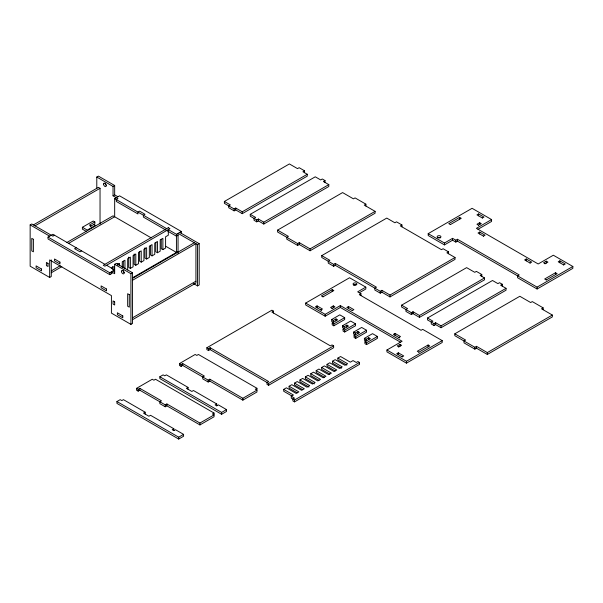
<?xml version="1.0" encoding="UTF-8"?>
<svg xmlns="http://www.w3.org/2000/svg" width="603" height="603" viewBox="0 0 603 603"><rect width="100%" height="100%" fill="white"/><g stroke="black" fill="none" stroke-linecap="round" stroke-linejoin="round"><path stroke-width="0.9" d="M96.789 188.309L96.789 177.048L98.417 176.114L114.668 185.498L114.668 194.882L117.917 196.759M51.278 259.923L51.278 276.521L49.657 277.455L30.15 266.194L30.15 224.904L31.778 223.969L52.906 236.165L54.526 235.23M33.399 224.904L98.417 187.375L100.038 188.309L100.038 224.06M35.027 225.846L100.038 188.309M96.789 177.048L113.04 186.433L114.668 185.498M113.04 186.433L113.04 195.817L114.668 194.882M112.226 273.234L109.791 274.644L48.029 238.984L48.029 237.107L52.906 234.288L104.914 264.318M68.343 243.522L114.668 216.779L114.668 198.636L119.545 195.817L181.307 231.477L181.307 233.353M86.455 231.499L82.392 229.155L82.392 227.278L93.231 221.022L94.852 221.957L94.852 223.834L90.209 226.517M94.852 221.957L89.44 225.085L91.061 226.027M66.722 242.579L113.04 215.836L151.24 237.891M76.204 247.743L74.576 248.677L79.995 251.805L81.616 250.871M51.278 270.89L60.217 265.727M51.278 272.767L61.845 266.662M111.419 273.702L111.419 271.825L114.668 273.702L114.668 264.318L116.289 263.383L132.547 272.767L132.547 323.434L130.919 324.376L111.419 313.115L111.419 295.598L49.657 259.938L49.657 277.455M224.376 201.47L230.338 204.914L228.71 205.849L228.71 207.726L234.13 210.854L235.75 209.919L242.255 213.673L307.266 176.136L307.266 174.259L242.255 211.796L235.75 208.043L234.13 208.977L224.376 203.347L224.376 201.47L289.387 163.941L297.513 168.629L299.141 167.687L304.56 170.815L304.56 172.692M111.419 268.071L114.125 266.511L114.125 270.265M117.51 264.551L119.545 263.383L119.545 265.26M48.029 237.107L109.791 272.767L114.668 269.948L106.543 265.26M161.257 239.293L161.257 248.677L162.885 249.619L165.591 248.052L165.591 236.791L168.305 235.23L168.305 229.6L176.43 234.288L181.307 231.477M178.051 235.23L176.43 236.165L167.559 231.047M128.756 257.127L128.756 267.446L130.376 268.388L133.09 266.82L133.09 255.559L135.796 253.999L135.796 265.26L134.168 264.318L134.168 253.999M135.796 265.26L138.502 263.692L138.502 252.431L141.215 250.871L141.215 262.132L139.587 261.189L139.587 251.805M141.215 262.132L143.921 260.564L143.921 249.303L146.635 247.743L146.635 259.004L145.006 258.061L145.006 247.743M146.635 259.004L149.34 257.436L149.34 246.175L152.046 244.614L152.046 255.876L150.426 254.933L150.426 245.549M152.046 255.876L154.76 254.308L154.76 243.047L157.466 241.486L157.466 252.747L155.838 251.805L155.838 242.421M157.466 252.747L160.179 251.18L160.179 239.919L162.885 238.358L162.885 249.619M304.56 170.815L302.932 171.757L307.266 174.259M114.668 264.318L130.919 273.702L132.547 272.767M132.547 277.772L178.051 251.496M132.547 278.398L194.309 242.738M132.547 280.274L195.93 243.672L195.93 283.086L132.547 319.68M178.051 253.373L178.051 233.353L197.558 244.614L199.186 243.672L199.186 284.963L197.558 285.905L193.495 283.553M250.253 214.336L255.672 217.464L254.044 218.407L254.044 220.283L256.75 221.844L258.378 220.909L263.797 224.037L328.808 186.5L328.808 184.624L263.797 222.16L258.378 219.032L256.75 219.967L250.253 216.213L250.253 214.336L315.263 176.807L320.683 179.935L322.304 178.993L325.017 180.561L325.017 182.438M325.017 180.561L323.389 181.495L328.808 184.624M277.576 230.12L288.415 236.376L286.787 237.311L286.787 239.187L297.626 245.444L299.254 244.509L310.085 250.765L375.096 213.228L375.096 211.351L310.085 248.888L299.254 242.632L297.626 243.567L277.576 231.997L277.576 230.12L342.594 192.583L353.426 198.839L355.054 197.897L365.885 204.153L365.885 206.03M132.547 317.804L195.93 281.209M365.885 204.153L364.265 205.095L375.096 211.351M448.526 253.742L448.526 251.866L446.906 252.808L455.031 257.496L455.031 259.373L390.013 296.91L381.887 292.214L380.267 293.156L374.847 290.028L374.847 288.151L376.476 287.209L335.298 263.443L333.67 264.378L321.753 257.496L321.753 255.619L386.764 218.082L394.89 222.778L396.518 221.836L401.937 224.964L401.937 226.841M401.937 224.964L400.309 225.906L441.486 249.68L443.107 248.738L448.526 251.866M321.753 255.619L329.879 260.315L328.251 261.25L328.251 263.127L333.67 266.255L335.298 265.32L380.267 291.279L381.887 290.337L390.013 295.033L455.031 257.496M136.549 388.332L152.265 379.257L153.886 380.199L155.514 379.257L214.027 413.04L214.027 416.794L199.94 424.927L166.888 405.849L165.267 406.784L159.848 403.656L159.848 401.779L161.476 400.844L139.798 388.332L138.177 389.267L136.549 388.332L136.549 390.209L138.177 391.143L139.798 390.209L165.267 404.907L166.888 403.972L199.94 423.05L214.027 414.917L212.399 413.982L214.027 413.04M179.468 363.556L195.176 354.481L196.804 355.423L198.432 354.481L256.938 388.264L256.938 392.018L242.858 400.151L209.806 381.066L208.178 382.008L202.766 378.88L202.766 377.003L204.387 376.061L182.717 363.556L181.096 364.491L179.468 363.556L179.468 365.433L181.096 366.368L182.717 365.433L208.178 380.131L209.806 379.189L242.858 398.274L256.938 390.141L255.318 389.199L256.938 388.264M206.867 347.735L208.487 348.67L210.115 347.735L268.629 381.518L267.001 382.453L267.001 384.33L268.629 385.272L333.64 347.735L333.64 345.858L268.629 383.395L210.115 349.612L208.487 350.547L206.867 349.612L206.867 347.735L271.878 310.198L273.506 311.14L273.506 313.017M173.83 430.617L173.83 428.741L172.202 429.683L173.83 430.617L175.45 429.683L183.583 434.371L183.583 436.248L178.707 439.059L116.944 403.407L116.944 401.53L120.193 399.653L121.821 400.588L123.442 399.653L145.112 412.166L145.112 414.042M216.741 405.842L216.741 403.965L215.12 404.899L216.741 405.842L218.369 404.899L226.494 409.595L226.494 411.472L221.618 414.284L159.855 378.624L159.855 376.747L163.112 374.87L164.732 375.812L166.36 374.87L188.03 387.382L188.03 389.259M273.506 311.14L271.878 312.075L330.391 345.858L332.012 344.924L333.64 345.858M400.482 342.18L340.348 307.462L325.175 316.221L305.676 304.96L305.676 303.083L349.559 277.749L365.81 287.126L365.81 289.003L359.305 292.757M428.198 233.64L444.449 243.024L452.574 238.336L455.83 240.213L457.451 239.27L519.213 274.93L517.593 275.865L517.593 277.742L537.092 289.003L572.85 268.358L572.85 266.481L537.092 287.126L457.451 241.147L455.83 242.089L452.574 240.213L444.449 244.901L428.198 235.517L428.198 233.64L472.081 208.306L491.581 219.567L491.581 221.444L478.013 229.276M322.929 296.872L333.843 290.571L332.223 289.628L321.384 295.885L323.012 296.827M450.328 224.618L461.242 218.316L459.622 217.374L448.783 223.63L450.411 224.572M320.841 309.965L322.469 309.022L317.05 305.894L315.422 306.837L321.693 310.455M482.377 218L483.998 217.065L478.578 213.937L476.958 214.872L482.453 218.045M145.112 412.166L143.491 413.1L148.903 416.228L150.531 415.294L173.83 428.741M188.03 387.382L186.402 388.324L191.822 391.453L193.45 390.51L216.741 403.965M331.952 308.555L334.929 306.837L333.301 305.894L330.595 307.462L332.223 308.397M365.81 287.126L357.685 291.822L360.933 293.699L360.933 295.576M478.307 225.349L481.292 223.63L479.664 222.695L476.958 224.256L478.578 225.198M305.676 303.083L325.175 314.344L340.348 305.585L402.111 341.245L386.938 350.004L386.938 351.881L406.445 363.134L442.203 342.496L442.203 340.62L422.695 329.359L421.067 330.293L359.305 294.633L360.933 293.699M491.581 219.567L476.415 228.326L538.178 263.978L553.343 255.22L572.85 266.481M352.265 310.59L353.893 309.648L348.474 306.52L346.846 307.462L352.34 310.635M483.455 236.142L485.083 235.208L479.664 232.08L478.043 233.014L483.538 236.188M331.673 319.537L339.798 314.849L344.675 317.66L344.675 319.537L333.836 325.793L332.215 324.851L332.215 322.974L337.627 319.854L336.007 318.912L333.293 320.479L331.673 319.537L331.673 321.414L333.293 322.349L333.293 320.479M332.215 322.974L333.836 323.917L344.675 317.66M342.527 325.741L350.66 321.052L355.536 323.864L355.536 325.741L344.697 331.997L343.069 331.062L343.069 329.185L348.489 326.057L346.861 325.115L344.155 326.683L342.527 325.741L342.527 327.617L344.155 328.56L344.155 326.683M343.069 329.185L344.697 330.12L355.536 323.864M353.546 332.14L361.672 327.452L366.549 330.263L366.549 332.14L355.717 338.396L354.089 337.461L354.089 335.585L359.509 332.457L357.881 331.514L355.175 333.082L353.546 332.14L353.546 334.017L355.175 334.959L355.175 333.082M401.613 305.163L407.575 308.608L405.947 309.543L405.947 311.419L411.367 314.547L412.987 313.613L419.492 317.366L484.503 279.83L484.503 277.953L419.492 315.49L412.987 311.736L411.367 312.671L401.613 307.04L401.613 305.163L466.624 267.634L474.749 272.322L476.378 271.388L481.797 274.516L481.797 276.393M116.944 401.53L178.707 437.183L183.583 434.371M159.855 376.747L221.618 412.407L226.494 409.595M354.089 335.585L355.717 336.519L366.549 330.263M364.408 338.351L372.533 333.655L377.41 336.474L377.41 338.351L366.571 344.607L364.951 343.665L364.951 341.788L370.37 338.66L368.742 337.725L366.036 339.285L364.408 338.351L364.408 340.228L366.036 341.162L366.036 339.285M481.797 274.516L480.169 275.45L484.503 277.953M291.822 395.945L283.696 391.257L283.696 389.38L286.402 387.812L296.156 393.442L298.862 391.882L289.116 386.252L289.116 388.128L297.241 392.817M289.116 386.252L291.822 384.684L301.575 390.314L304.281 388.754L294.528 383.124L294.528 385L302.653 389.689M294.528 383.124L297.241 381.556L306.987 387.186L309.701 385.626L299.947 379.996L299.947 381.872L308.887 387.028M299.947 379.996L302.653 378.428L312.407 384.058L315.12 382.498L305.367 376.867L305.367 378.744L314.306 383.9M305.367 376.867L308.073 375.3L317.826 380.93L320.532 379.37L310.786 373.739L310.786 375.616L318.912 380.305M310.786 373.739L313.492 372.172L323.246 377.802L325.952 376.242L316.198 370.611L316.198 372.488L324.331 377.176M316.198 370.611L318.912 369.044L328.665 374.674L331.371 373.114L321.618 367.483L321.618 369.36L329.743 374.048M321.618 367.483L324.331 365.915L334.077 371.546L336.791 369.986L327.037 364.355L327.037 366.232L335.162 370.92M327.037 364.355L329.743 362.787L339.497 368.418L342.202 366.858L332.457 361.227L332.457 363.104L341.396 368.26M332.457 361.227L335.162 359.659L344.916 365.29L347.622 363.73L337.868 358.099L337.868 359.976L346.808 365.132M337.868 358.099L340.582 356.531L350.335 362.162L353.041 360.602L356.29 362.478L357.918 361.536L359.546 362.478L359.546 364.355L294.528 401.884L292.907 400.95L292.907 399.073L294.528 398.138L291.279 396.261L291.279 398.138L294.528 400.015L359.546 362.478M364.951 341.788L366.571 342.73L377.41 336.474M398.854 337.492L400.482 336.549L395.063 333.421L393.442 334.364L399.706 337.981M530.052 263.044L531.673 262.101L526.261 258.973L524.633 259.916L530.127 263.089M291.279 396.261L293.45 395.01L283.696 389.38M427.489 318.03L432.901 321.158L431.281 322.1L431.281 323.977L433.987 325.537L435.615 324.602L441.034 327.731L506.045 290.194L506.045 288.317L441.034 325.854L435.615 322.726L433.987 323.66L427.489 319.907L427.489 318.03L492.5 280.501L497.92 283.629L499.54 282.686L502.254 284.254L502.254 286.131M502.254 284.254L500.626 285.189L506.045 288.317M398.591 347.026L401.568 345.308L399.94 344.373L397.234 345.934L398.854 346.876M544.946 263.828L547.931 262.101L546.303 261.167L543.597 262.727L545.218 263.669M402.111 356.886L403.731 355.943L398.319 352.815L396.691 353.757L402.186 356.923M563.639 264.921L565.267 263.978L559.848 260.85L558.22 261.792L563.715 264.966M418.829 352.235L429.735 345.934L428.115 344.999L417.276 351.255L418.904 352.19M546.228 279.98L557.142 273.679L555.514 272.737L544.675 278.993L546.303 279.935M386.938 350.004L406.445 361.257L442.203 340.62M454.813 333.813L465.652 340.069L464.024 341.004L464.024 342.881L474.863 349.137L476.491 348.202L487.322 354.458L552.333 316.922L552.333 315.045L487.322 352.582L476.491 346.326L474.863 347.26L454.813 335.69L454.813 333.813L519.831 296.277L530.663 302.533L532.291 301.59L543.122 307.847L543.122 309.723M543.122 307.847L541.502 308.789L552.333 315.045M179.679 232.411L199.186 243.672M113.04 195.817L117.917 198.636L116.289 199.57L116.289 201.447L137.966 213.959L137.966 212.083L139.587 211.148L145.006 214.276L143.378 215.211L143.378 217.088L165.87 230.075M114.668 198.636L166.677 228.658M165.863 246.333L176.43 252.431L176.43 234.288M93.774 224.459L95.395 225.401L87.269 230.09L82.392 227.278M113.04 270.89L114.668 271.825M30.15 224.904L49.657 236.165M559.848 260.85L559.848 262.727M555.514 272.737L555.514 274.614M546.303 261.167L546.303 263.044M537.092 287.126L537.092 289.003M526.261 258.973L526.261 260.85M487.322 352.582L487.322 354.458M479.664 222.695L479.664 224.572M479.664 232.08L479.664 233.956M478.578 213.937L478.578 215.814M476.491 346.326L476.491 348.202M474.863 347.26L474.863 349.137M459.622 217.374L459.622 219.251M457.451 239.27L457.451 241.147M455.83 240.213L455.83 242.089M452.574 238.336L452.574 240.213M444.449 243.024L444.449 244.901M441.034 325.854L441.034 327.731M435.615 322.726L435.615 324.602M433.987 323.66L433.987 325.537M428.115 344.999L428.115 346.876M419.492 315.49L419.492 317.366M412.987 311.736L412.987 313.613M411.367 312.671L411.367 314.547M406.445 361.257L406.445 363.134M399.94 344.373L399.94 346.25M398.319 352.815L398.319 354.692M395.063 333.421L395.063 335.298M390.013 295.033L390.013 296.91M381.887 290.337L381.887 292.214M380.267 291.279L380.267 293.156M368.742 337.725L368.742 339.602M366.571 342.73L366.571 344.607M357.881 331.514L357.881 333.391M355.717 336.519L355.717 338.396M348.474 306.52L348.474 308.397M346.861 325.115L346.861 326.992M344.697 330.12L344.697 331.997M340.348 305.585L340.348 307.462M336.007 318.912L336.007 320.788M335.298 263.443L335.298 265.32M333.836 323.917L333.836 325.793M333.67 264.378L333.67 266.255M333.301 305.894L333.301 307.771M332.223 289.628L332.223 291.505M325.175 314.344L325.175 316.221M317.05 305.894L317.05 307.771M310.085 248.888L310.085 250.765M299.254 242.632L299.254 244.509M297.626 243.567L297.626 245.444M294.528 400.015L294.528 401.884M268.629 383.395L268.629 385.272M263.797 222.16L263.797 224.037M258.378 219.032L258.378 220.909M256.75 219.967L256.75 221.844M242.858 398.274L242.858 400.151M242.255 211.796L242.255 213.673M235.75 208.043L235.75 209.919M234.13 208.977L234.13 210.854M221.618 412.407L221.618 414.284M210.115 347.735L210.115 349.612M209.806 379.189L209.806 381.066M208.487 348.67L208.487 350.547M208.178 380.131L208.178 382.008M199.94 423.05L199.94 424.927M197.558 244.614L197.558 285.905M182.717 363.556L182.717 365.433M181.096 364.491L181.096 366.368M178.707 437.183L178.707 439.059M166.888 403.972L166.888 405.849M165.267 404.907L165.267 406.784M139.798 388.332L139.798 390.209M138.177 389.267L138.177 391.143M130.919 273.702L130.919 324.376M130.376 268.388L130.376 257.127L127.67 258.687L127.67 269.948M124.957 268.697L124.957 260.255L122.251 261.815L122.251 267.446M123.336 261.189L123.336 267.762M117.917 263.383L117.917 265.26M112.497 266.511L112.497 269.322M109.791 272.767L109.791 274.644M437.68 237.861A1.915 1.108 0 0 1 440.386 237.861M353.622 285.098A1.915 1.108 0 0 1 355.928 284.918M106.543 185.498A1.915 1.108 60 0 1 105.186 183.146M124.422 272.767A1.915 1.108 60 0 1 123.065 270.415M168.305 227.723L103.286 265.26L104.914 266.194L169.925 228.658L168.305 227.723M33.399 239.293L31.778 238.358L31.778 250.871L33.399 251.805L33.399 239.293M129.298 294.663L127.67 293.721L127.67 306.234L129.298 307.168L129.298 294.663M59.946 262.132L54.526 259.004L54.526 260.88L59.946 264.008L59.946 262.132M106.543 289.033L101.123 285.905L101.123 287.782L106.543 290.91L106.543 289.033M48.029 263.383L46.401 262.441L46.401 265.569L48.029 266.511L48.029 263.383M114.668 301.854L113.04 300.912L113.04 304.04L114.668 304.982L114.668 301.854M41.524 269.013L36.112 265.885L36.112 267.762L41.524 270.89L41.524 269.013M122.793 315.927L117.374 312.799L117.374 314.676L122.793 317.804L122.793 315.927M437.68 237.552A1.915 1.108 0 0 0 440.883 237.054A1.915 1.108 0 0 0 438.539 235.698A1.915 1.108 0 0 0 437.68 237.552M354.014 284.963A1.915 1.108 0 0 0 356.893 284.005A1.915 1.108 0 0 0 354.014 283.041A1.915 1.108 0 0 0 354.014 284.963M103.558 184.088A1.915 1.108 60 0 0 105.593 186.613A1.915 1.108 60 0 0 105.593 183.907A1.915 1.108 60 0 0 103.558 184.088M121.437 271.358A1.915 1.108 60 0 0 123.472 273.883A1.915 1.108 60 0 0 123.472 271.177A1.915 1.108 60 0 0 121.437 271.358"/></g></svg>
